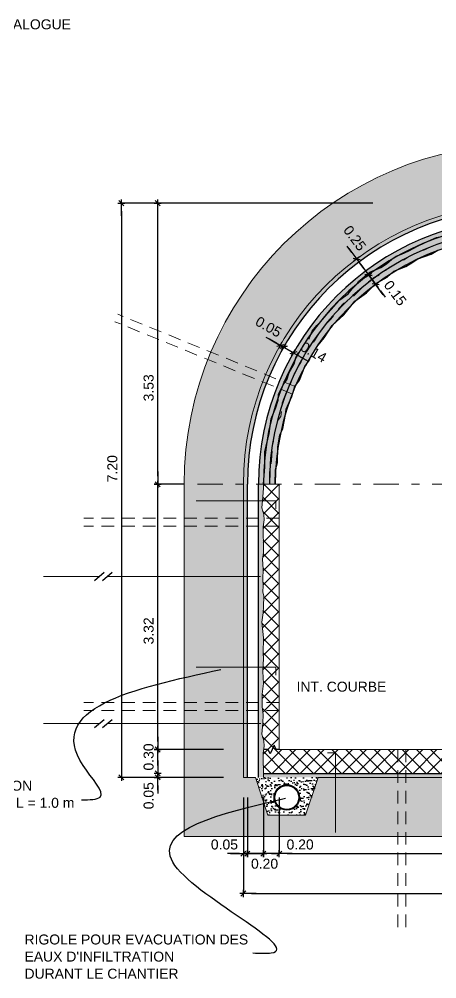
# Model space of a CAD drawing. Header units: millimetres. Extents: x -133 to 63340, y -143 to 109141.
# Drawn here: x 218.75 to 223.99, y 118.79 to 130.82 of the extents above; entities that cross this region are included whole.
import ezdxf

# ---------------------------------------------------------------- set-up
doc = ezdxf.new("R2010")
doc.units = ezdxf.units.MM
doc.header["$MEASUREMENT"] = 0
doc.header["$PDMODE"] = 67
doc.linetypes.add('TRATTEGGIATA2', pattern=[9.525, 6.35, -3.175])
doc.linetypes.add('TRATTOPUNTO2', pattern=[12.7, 6.35, -3.175, 0, -3.175])
doc.layers.add('archi', color=5, linetype='Continuous', plot=False)
for name, color, linetype in [('DIME', 6, 'Continuous'), ('LIN010CO', 2, 'Continuous'), ('LIN018CO', 6, 'Continuous'), ('LIN050CO', 3, 'Continuous'), ('TEXT035', 1, 'Continuous'), ('Tratteggi', 2, 'Continuous')]:
    doc.layers.add(name, color=color, linetype=linetype)
doc.styles.add('ARIAL', font='arial.ttf')
doc.linetypes.add('ROCCIA', pattern='A,0.25,[130,BERETTA.shx,S=0.1,R=0,X=0,Y=0],-0.2,0.25', length=0.7)
doc.dimstyles.new('50', dxfattribs={"dimscale": 0.5, "dimtxt": 0.25, "dimasz": 0.2, "dimexe": 0, "dimexo": 0.5, "dimgap": 0.1, "dimtad": 1, "dimzin": 4, "dimdsep": 46, "dimtxsty": 'ARIAL', "dimblk1": 'LINE', "dimblk2": 'LINE', "dimsah": 1, "dimcen": 2.5, "dimclrd": 256, "dimclre": 256, "dimclrt": 1, "dimadec": 0, "dimazin": 0, "dimtfac": 1, "dimtmove": 2, "dimatfit": 3, "dimldrblk": 'LINE', "dimfxl": 1, "dimtvp": 1, "dimtolj": 1, "dimtzin": 0, "dimarcsym": 0})
pattern_1 = [(37.5, (0.5027, 0), (-0.002519734, 0.077072951), [0, -0.0608, 0, -0.068, 0, -0.065]), (7.5, (0.5027, 0), (0.07079107, 0.112885843), [0, -0.0328, 0, -0.0548, 0, -0.021]), (327.5, (0.4535, 0), (0.124565674, 0.000226362), [0, -0.02, 0, -0.072, 0, -0.094]), (317.5, (0.4535, 0), (0.120245064, 0.035107023), [0, -0.01, 0, -0.0472, 0, -0.054])]

# ---------------------------------------------------------------- blocks, each defined once
blk = doc.blocks.new('LINE')
for p, q in [((-1.6, 0), (0.45, 0)), ((0, 0.45), (0, -0.45))]:
    blk.add_line(p, q)
at = {"color": 3}
blk.add_line((-0.32, -0.32), (0.32, 0.32), dxfattribs=at)
blk = doc.blocks.new('*D36')
at = {"layer": 'Defpoints', "color": 0, "transparency": 16777216}
for p in [(220.489, 124.988), (221.797, 124.988), (221.447, 121.663)]:
    blk.add_point(p, dxfattribs=at)
at = {"layer": 'DIME', "lineweight": -2, "transparency": 16777216}
blk.add_line((220.489, 121.763), (220.489, 124.888), dxfattribs=at)
at = {"layer": 'DIME', "lineweight": -2, "transparency": 16777216, "xscale": 0.1, "yscale": 0.1, "zscale": 0.1}
for p, rotation in [((220.489, 124.988), 90), ((220.489, 121.663), 270)]:
    blk.add_blockref('LINE', p, dxfattribs=dict(at, rotation=rotation))
at = {"layer": 'DIME', "color": 1, "transparency": 16777216, "insert": (220.375, 123.15), "char_height": 0.125, "attachment_point": 5, "rotation": 90, "style": 'ARIAL'}
blk.add_mtext('\\A1;3.32', dxfattribs=at)
blk = doc.blocks.new('*D37')
at = {"layer": 'Defpoints', "color": 0, "transparency": 16777216}
for p in [(223.436, 128.513), (220.033, 121.313), (221.563, 121.313)]:
    blk.add_point(p, dxfattribs=at)
at = {"layer": 'DIME', "lineweight": -2, "transparency": 16777216}
for p, q in [((223.186, 128.513), (220.033, 128.513)), ((220.033, 128.413), (220.033, 121.413)), ((221.313, 121.313), (220.033, 121.313))]:
    blk.add_line(p, q, dxfattribs=at)
at = {"layer": 'DIME', "lineweight": -2, "transparency": 16777216, "xscale": 0.1, "yscale": 0.1, "zscale": 0.1}
for p, rotation in [((220.033, 128.513), 90), ((220.033, 121.313), 270)]:
    blk.add_blockref('LINE', p, dxfattribs=dict(at, rotation=rotation))
at = {"layer": 'DIME', "color": 1, "transparency": 16777216, "insert": (219.92, 125.184), "char_height": 0.125, "attachment_point": 5, "rotation": 90, "style": 'ARIAL'}
blk.add_mtext('\\A1;7.20', dxfattribs=at)
blk = doc.blocks.new('*D38')
at = {"layer": 'Defpoints', "color": 0, "transparency": 16777216}
for p in [(220.489, 121.313), (221.563, 121.363), (221.563, 121.313)]:
    blk.add_point(p, dxfattribs=at)
at = {"layer": 'DIME', "lineweight": -2, "transparency": 16777216}
for p, q in [((220.489, 121.463), (220.489, 121.563)), ((220.489, 121.363), (220.489, 121.313)), ((221.313, 121.313), (220.489, 121.313)), ((220.489, 121.213), (220.489, 121.113))]:
    blk.add_line(p, q, dxfattribs=at)
at = {"layer": 'DIME', "lineweight": -2, "transparency": 16777216, "xscale": 0.1, "yscale": 0.1, "zscale": 0.1}
for p, rotation in [((220.489, 121.363), 270), ((220.489, 121.313), 90)]:
    blk.add_blockref('LINE', p, dxfattribs=dict(at, rotation=rotation))
at = {"layer": 'DIME', "color": 1, "transparency": 16777216, "insert": (220.375, 121.083), "char_height": 0.125, "attachment_point": 5, "rotation": 90, "style": 'ARIAL'}
blk.add_mtext('\\A1;0.05', dxfattribs=at)
blk = doc.blocks.new('*D39')
at = {"layer": 'Defpoints', "color": 0, "transparency": 16777216}
for p in [(220.489, 121.663), (221.563, 121.663), (221.563, 121.363)]:
    blk.add_point(p, dxfattribs=at)
at = {"layer": 'DIME', "lineweight": -2, "transparency": 16777216}
for p, q in [((221.313, 121.663), (220.489, 121.663)), ((220.489, 121.463), (220.489, 121.563))]:
    blk.add_line(p, q, dxfattribs=at)
at = {"layer": 'DIME', "lineweight": -2, "transparency": 16777216, "xscale": 0.1, "yscale": 0.1, "zscale": 0.1}
for p, rotation in [((220.489, 121.663), 90), ((220.489, 121.363), 270)]:
    blk.add_blockref('LINE', p, dxfattribs=dict(at, rotation=rotation))
at = {"layer": 'DIME', "color": 1, "transparency": 16777216, "insert": (220.375, 121.569), "char_height": 0.125, "attachment_point": 5, "rotation": 90, "style": 'ARIAL'}
blk.add_mtext('\\A1;0.30', dxfattribs=at)
blk = doc.blocks.new('*D40')
at = {"layer": 'Defpoints', "color": 0, "transparency": 16777216}
for p in [(220.489, 128.513), (223.436, 128.513), (221.069, 124.988)]:
    blk.add_point(p, dxfattribs=at)
at = {"layer": 'DIME', "lineweight": -2, "transparency": 16777216}
for p, q in [((220.489, 125.088), (220.489, 128.413)), ((220.819, 124.988), (220.489, 124.988))]:
    blk.add_line(p, q, dxfattribs=at)
at = {"layer": 'DIME', "lineweight": -2, "transparency": 16777216, "xscale": 0.1, "yscale": 0.1, "zscale": 0.1}
for p, rotation in [((220.489, 128.513), 90), ((220.489, 124.988), 270)]:
    blk.add_blockref('LINE', p, dxfattribs=dict(at, rotation=rotation))
at = {"layer": 'DIME', "color": 1, "transparency": 16777216, "insert": (220.375, 126.198), "char_height": 0.125, "attachment_point": 5, "rotation": 90, "style": 'ARIAL'}
blk.add_mtext('\\A1;3.53', dxfattribs=at)
blk = doc.blocks.new('*D41')
at = {"layer": 'Defpoints', "color": 0, "transparency": 16777216}
for p in [(223.131, 127.614), (223.221, 127.494), (223.221, 127.494)]:
    blk.add_point(p, dxfattribs=at)
at = {"layer": 'DIME', "lineweight": -2, "transparency": 16777216}
for p, q in [((223.071, 127.695), (223.012, 127.775)), ((223.131, 127.614), (223.221, 127.494)), ((223.281, 127.414), (223.34, 127.334))]:
    blk.add_line(p, q, dxfattribs=at)
at = {"layer": 'DIME', "lineweight": -2, "transparency": 16777216, "xscale": 0.1, "yscale": 0.1, "zscale": 0.1}
for p, rotation in [((223.131, 127.614), 306.6886526351971), ((223.221, 127.494), 126.688652635197)]:
    blk.add_blockref('LINE', p, dxfattribs=dict(at, rotation=rotation))
at = {"layer": 'DIME', "color": 1, "transparency": 16777216, "insert": (223.466, 127.386), "char_height": 0.125, "attachment_point": 5, "rotation": 306.6887, "style": 'ARIAL'}
blk.add_mtext('\\A1;0.15', dxfattribs=at)
blk = doc.blocks.new('*D42')
at = {"layer": 'Defpoints', "color": 0, "transparency": 16777216}
for p in [(222.982, 127.815), (223.131, 127.614), (223.131, 127.614)]:
    blk.add_point(p, dxfattribs=at)
at = {"layer": 'DIME', "lineweight": -2, "transparency": 16777216}
for p, q in [((222.922, 127.895), (222.862, 127.975)), ((222.982, 127.815), (223.131, 127.614)), ((223.191, 127.534), (223.251, 127.454))]:
    blk.add_line(p, q, dxfattribs=at)
at = {"layer": 'DIME', "lineweight": -2, "transparency": 16777216, "xscale": 0.1, "yscale": 0.1, "zscale": 0.1}
for p, rotation in [((222.982, 127.815), 306.6886526351971), ((223.131, 127.614), 126.688652635197)]:
    blk.add_blockref('LINE', p, dxfattribs=dict(at, rotation=rotation))
at = {"layer": 'DIME', "color": 1, "transparency": 16777216, "insert": (222.959, 128.074), "char_height": 0.125, "attachment_point": 5, "rotation": 306.6887, "style": 'ARIAL'}
blk.add_mtext('\\A1;0.25', dxfattribs=at)
blk = doc.blocks.new('*D43')
at = {"layer": 'Defpoints', "color": 0, "transparency": 16777216}
for p in [(222.067, 126.707), (222.189, 126.637), (222.189, 126.637)]:
    blk.add_point(p, dxfattribs=at)
at = {"layer": 'DIME', "lineweight": -2, "transparency": 16777216}
for p, q in [((221.981, 126.756), (221.894, 126.806)), ((222.067, 126.707), (222.189, 126.637)), ((222.276, 126.588), (222.363, 126.539))]:
    blk.add_line(p, q, dxfattribs=at)
at = {"layer": 'DIME', "lineweight": -2, "transparency": 16777216, "xscale": 0.1, "yscale": 0.1, "zscale": 0.1}
for p, rotation in [((222.067, 126.707), 330.3636652481322), ((222.189, 126.637), 150.3636652481322)]:
    blk.add_blockref('LINE', p, dxfattribs=dict(at, rotation=rotation))
at = {"layer": 'DIME', "color": 1, "transparency": 16777216, "insert": (222.443, 126.644), "char_height": 0.125, "attachment_point": 5, "rotation": 330.3637, "style": 'ARIAL'}
blk.add_mtext('\\A1;0.14', dxfattribs=at)
blk = doc.blocks.new('*D44')
at = {"layer": 'Defpoints', "color": 0, "transparency": 16777216}
for p in [(222.024, 126.731), (222.024, 126.731), (222.067, 126.707)]:
    blk.add_point(p, dxfattribs=at)
at = {"layer": 'DIME', "lineweight": -2, "transparency": 16777216}
for p, q in [((221.937, 126.781), (221.85, 126.83)), ((222.067, 126.707), (222.024, 126.731)), ((222.154, 126.657), (222.241, 126.608))]:
    blk.add_line(p, q, dxfattribs=at)
at = {"layer": 'DIME', "lineweight": -2, "transparency": 16777216, "xscale": 0.1, "yscale": 0.1, "zscale": 0.1}
for p, rotation in [((222.024, 126.731), 330.3636652481322), ((222.067, 126.707), 150.3636652481322)]:
    blk.add_blockref('LINE', p, dxfattribs=dict(at, rotation=rotation))
at = {"layer": 'DIME', "color": 1, "transparency": 16777216, "insert": (221.878, 126.962), "char_height": 0.125, "attachment_point": 5, "rotation": 330.3637, "style": 'ARIAL'}
blk.add_mtext('\\A1;0.05', dxfattribs=at)
blk = doc.blocks.new('*D45')
at = {"layer": 'Defpoints', "color": 0, "transparency": 16777216}
for p in [(222.013, 121.313), (228.163, 121.313), (228.163, 120.357)]:
    blk.add_point(p, dxfattribs=at)
at = {"layer": 'LIN018CO', "lineweight": -2, "transparency": 16777216}
for p, q in [((222.013, 121.063), (222.013, 120.357)), ((228.163, 121.063), (228.163, 120.357)), ((222.113, 120.357), (228.063, 120.357))]:
    blk.add_line(p, q, dxfattribs=at)
at = {"layer": 'LIN018CO', "lineweight": -2, "transparency": 16777216, "xscale": 0.1, "yscale": 0.1, "zscale": 0.1, "rotation": 180}
blk.add_blockref('LINE', (222.013, 120.357), dxfattribs=at)
at = {"layer": 'LIN018CO', "lineweight": -2, "transparency": 16777216, "xscale": 0.1, "yscale": 0.1, "zscale": 0.1}
blk.add_blockref('LINE', (228.163, 120.357), dxfattribs=at)
at = {"layer": 'LIN018CO', "color": 1, "lineweight": 0, "transparency": 16777216, "insert": (225.088, 120.471), "char_height": 0.125, "attachment_point": 5, "style": 'ARIAL'}
blk.add_mtext('\\A1;6.15', dxfattribs=at)
blk = doc.blocks.new('*D46')
at = {"layer": 'Defpoints', "color": 0, "transparency": 16777216}
for p in [(221.563, 121.313), (228.613, 121.313), (228.613, 119.857)]:
    blk.add_point(p, dxfattribs=at)
at = {"layer": 'LIN018CO', "lineweight": -2, "transparency": 16777216}
for p, q in [((221.563, 121.063), (221.563, 119.857)), ((228.613, 121.063), (228.613, 119.857)), ((221.663, 119.857), (228.513, 119.857))]:
    blk.add_line(p, q, dxfattribs=at)
at = {"layer": 'LIN018CO', "lineweight": -2, "transparency": 16777216, "xscale": 0.1, "yscale": 0.1, "zscale": 0.1, "rotation": 180}
blk.add_blockref('LINE', (221.563, 119.857), dxfattribs=at)
at = {"layer": 'LIN018CO', "lineweight": -2, "transparency": 16777216, "xscale": 0.1, "yscale": 0.1, "zscale": 0.1}
blk.add_blockref('LINE', (228.613, 119.857), dxfattribs=at)
at = {"layer": 'LIN018CO', "color": 1, "lineweight": 0, "transparency": 16777216, "insert": (225.088, 119.971), "char_height": 0.125, "attachment_point": 5, "style": 'ARIAL'}
blk.add_mtext('\\A1;7.05', dxfattribs=at)
blk = doc.blocks.new('*D47')
at = {"layer": 'Defpoints', "color": 0, "transparency": 16777216}
for p in [(221.813, 121.313), (222.013, 121.313), (221.813, 120.357)]:
    blk.add_point(p, dxfattribs=at)
at = {"layer": 'DIME', "lineweight": -2, "transparency": 16777216}
for p, q in [((221.813, 121.063), (221.813, 120.357)), ((221.713, 120.357), (221.613, 120.357)), ((222.013, 120.357), (221.813, 120.357)), ((222.113, 120.357), (222.213, 120.357))]:
    blk.add_line(p, q, dxfattribs=at)
at = {"layer": 'DIME', "lineweight": -2, "transparency": 16777216, "xscale": 0.1, "yscale": 0.1, "zscale": 0.1}
blk.add_blockref('LINE', (221.813, 120.357), dxfattribs=at)
at = {"layer": 'DIME', "lineweight": -2, "transparency": 16777216, "xscale": 0.1, "yscale": 0.1, "zscale": 0.1, "rotation": 180}
blk.add_blockref('LINE', (222.013, 120.357), dxfattribs=at)
at = {"layer": 'DIME', "color": 1, "transparency": 16777216, "insert": (222.274, 120.471), "char_height": 0.125, "attachment_point": 5, "style": 'ARIAL'}
blk.add_mtext('\\A1;0.20', dxfattribs=at)
blk = doc.blocks.new('*D48')
at = {"layer": 'Defpoints', "color": 0, "transparency": 16777216}
for p in [(221.613, 121.313), (221.813, 121.313), (221.613, 120.357)]:
    blk.add_point(p, dxfattribs=at)
at = {"layer": 'DIME', "lineweight": -2, "transparency": 16777216}
for p, q in [((221.613, 121.063), (221.613, 120.357)), ((221.513, 120.357), (221.413, 120.357)), ((221.813, 120.357), (221.613, 120.357)), ((221.913, 120.357), (222.013, 120.357))]:
    blk.add_line(p, q, dxfattribs=at)
at = {"layer": 'DIME', "lineweight": -2, "transparency": 16777216, "xscale": 0.1, "yscale": 0.1, "zscale": 0.1}
blk.add_blockref('LINE', (221.613, 120.357), dxfattribs=at)
at = {"layer": 'DIME', "lineweight": -2, "transparency": 16777216, "xscale": 0.1, "yscale": 0.1, "zscale": 0.1, "rotation": 180}
blk.add_blockref('LINE', (221.813, 120.357), dxfattribs=at)
at = {"layer": 'DIME', "color": 1, "transparency": 16777216, "insert": (221.828, 120.23), "char_height": 0.125, "attachment_point": 5, "style": 'ARIAL'}
blk.add_mtext('\\A1;0.20', dxfattribs=at)
blk = doc.blocks.new('*D49')
at = {"layer": 'Defpoints', "color": 0, "transparency": 16777216}
for p in [(221.563, 121.313), (221.613, 121.313), (221.563, 120.357)]:
    blk.add_point(p, dxfattribs=at)
at = {"layer": 'DIME', "lineweight": -2, "transparency": 16777216}
for p, q in [((221.563, 121.063), (221.563, 120.357)), ((221.463, 120.357), (221.363, 120.357)), ((221.613, 120.357), (221.563, 120.357)), ((221.713, 120.357), (221.813, 120.357))]:
    blk.add_line(p, q, dxfattribs=at)
at = {"layer": 'DIME', "lineweight": -2, "transparency": 16777216, "xscale": 0.1, "yscale": 0.1, "zscale": 0.1}
blk.add_blockref('LINE', (221.563, 120.357), dxfattribs=at)
at = {"layer": 'DIME', "lineweight": -2, "transparency": 16777216, "xscale": 0.1, "yscale": 0.1, "zscale": 0.1, "rotation": 180}
blk.add_blockref('LINE', (221.613, 120.357), dxfattribs=at)
at = {"layer": 'DIME', "color": 1, "transparency": 16777216, "insert": (221.325, 120.471), "char_height": 0.125, "attachment_point": 5, "style": 'ARIAL'}
blk.add_mtext('\\A1;0.05', dxfattribs=at)

msp = doc.modelspace()

# ---------------------------------------------------------------- hatches: boundary and pattern name
h = msp.add_hatch()
h.set_pattern_fill('AR-SAND', color=256, scale=0.04, style=0)
h.set_pattern_definition(pattern_1)
h.paths.add_polyline_path([(225.0379, 128.4629), (225.0379, 128.5129, 0.2971634), (221.8428, 126.3649), (221.8891, 126.346, -0.2970524)])
h.paths.add_polyline_path([(221.8891, 126.346), (221.8428, 126.3649, 0.0070926), (221.8051, 126.2723), (221.8514, 126.2534, -0.0071946)])
h.paths.add_polyline_path([(221.8514, 126.2534), (221.8051, 126.2723, 0.0934789), (221.5629, 124.9883), (221.6129, 124.9883, -0.0934274)])
h.paths.add_polyline_path([(221.832, 125.3952), (221.8846, 125.6237), (221.9109, 125.8102), (221.9713, 125.952), (221.9976, 126.0413), (222.0028, 126.1122), (222.0341, 126.179), (221.981, 126.2006, 0.0932751), (221.7529, 124.9883), (221.8129, 124.9883), (221.832, 125.2088)])
h.paths.add_polyline_path([(222.0821, 126.2674), (222.0188, 126.2932, 0.0074967), (221.981, 126.2006), (222.0341, 126.179), (222.0634, 126.2417)])
h.paths.add_polyline_path([(222.137, 126.3914), (222.2, 126.4965), (222.2184, 126.5726), (222.25, 126.6357), (222.3791, 126.8022), (222.4264, 126.9099), (222.4842, 126.9808), (222.5577, 127.0596), (222.6182, 127.1279), (222.6681, 127.1857), (222.7233, 127.2487), (222.7706, 127.3012), (222.8757, 127.3774), (222.9256, 127.4378), (222.9886, 127.5008), (223.0044, 127.5323), (223.1495, 127.6461), (223.2835, 127.7066), (223.3571, 127.7512), (223.4254, 127.809), (223.4779, 127.8484), (223.5436, 127.8746), (223.6382, 127.9167), (223.7441, 127.9749), (223.8432, 128.0217), (223.985, 128.0847), (224.1059, 128.1084), (224.1952, 128.1268), (224.2714, 128.1556), (224.3319, 128.1872), (224.4265, 128.1977), (224.479, 128.1924), (224.6114, 128.2139), (224.7376, 128.2506), (224.8794, 128.269), (224.9451, 128.2585), (225.0161, 128.2533), (225.0379, 128.2563), (225.0379, 128.3229, 0.2967237), (222.0188, 126.2932), (222.0821, 126.2674), (222.1055, 126.2995)])
h.paths.add_polyline_path([(225.0379, 128.2563), (225.0161, 128.2533), (224.9451, 128.2585), (224.8794, 128.269), (224.7376, 128.2506), (224.6114, 128.2139), (224.479, 128.1924), (224.4265, 128.1977), (224.3319, 128.1872), (224.2714, 128.1556), (224.1952, 128.1268), (224.1059, 128.1084), (223.985, 128.0847), (223.8432, 128.0217), (223.7441, 127.9749), (223.6382, 127.9167), (223.5436, 127.8746), (223.4779, 127.8484), (223.4254, 127.809), (223.3571, 127.7512), (223.2835, 127.7066), (223.1495, 127.6461), (223.0044, 127.5323), (222.9886, 127.5008), (222.9256, 127.4378), (222.8757, 127.3774), (222.7706, 127.3012), (222.7233, 127.2487), (222.6681, 127.1857), (222.6182, 127.1279), (222.5577, 127.0596), (222.4842, 126.9808), (222.4264, 126.9099), (222.3791, 126.8022), (222.25, 126.6357), (222.2184, 126.5726), (222.2, 126.4965), (222.137, 126.3914), (222.1055, 126.2995), (222.0821, 126.2674), (222.1515, 126.2391), (222.2052, 126.3923), (222.2869, 126.5227), (222.3336, 126.6355), (222.4523, 126.7853), (222.5695, 126.9691), (222.659, 127.0605), (222.7622, 127.1947), (222.8205, 127.2589), (222.8906, 127.2939), (223.019, 127.4223), (223.1047, 127.504), (223.2059, 127.5838), (223.2681, 127.6091), (223.4011, 127.715), (223.5782, 127.8045), (223.6424, 127.8454), (223.7553, 127.9037), (223.839, 127.9271), (223.9713, 127.9951), (224.1543, 128.0399), (224.2516, 128.0788), (224.3352, 128.108), (224.4617, 128.1216), (224.5474, 128.1391), (224.6252, 128.1605), (224.7634, 128.1663), (224.8257, 128.176), (224.961, 128.1841), (225.0379, 128.192)])
h.paths.add_polyline_path([(224.883, 128.1158), (224.9743, 128.1158), (225.0379, 128.1124), (225.0379, 128.1918), (225.0369, 128.1919), (224.961, 128.1841), (224.8257, 128.176), (224.7634, 128.1663), (224.6252, 128.1605), (224.5474, 128.1391), (224.4617, 128.1216), (224.3352, 128.108), (224.2516, 128.0788), (224.1543, 128.0399), (223.9713, 127.9951), (223.839, 127.9271), (223.7553, 127.9037), (223.6424, 127.8454), (223.5782, 127.8045), (223.4011, 127.715), (223.2681, 127.6091), (223.2059, 127.5838), (223.1047, 127.504), (223.019, 127.4223), (222.8906, 127.2939), (222.8205, 127.2589), (222.7622, 127.1947), (222.659, 127.0605), (222.5695, 126.9691), (222.4523, 126.7853), (222.3336, 126.6355), (222.2869, 126.5227), (222.2052, 126.3923), (222.1515, 126.2391), (222.2109, 126.2149), (222.2664, 126.2954), (222.3321, 126.4666), (222.3892, 126.5408), (222.4441, 126.6653), (222.5754, 126.825), (222.6754, 126.9791), (222.8209, 127.1132), (222.9579, 127.2844), (223.1064, 127.3871), (223.2234, 127.5041), (223.3661, 127.584), (223.4489, 127.661), (223.5973, 127.7209), (223.6858, 127.7723), (223.7486, 127.8151), (223.917, 127.875), (223.9998, 127.9235), (224.1551, 127.9646), (224.2521, 128.0074), (224.3749, 128.0416), (224.4948, 128.053), (224.6032, 128.0701), (224.6832, 128.0901), (224.7945, 128.0987)])
h.paths.add_polyline_path([(222.2102, 126.2152), (222.1515, 126.2391), (222.1504, 126.2359), (222.1042, 126.1504), (222.1791, 126.1198)])
h.paths.add_polyline_path([(222.1504, 126.2359), (222.1515, 126.2391), (222.0821, 126.2674), (222.0634, 126.2417), (222.0341, 126.179), (222.1042, 126.1504)])
h.paths.add_polyline_path([(222.0979, 126.1387), (222.1042, 126.1504), (222.0341, 126.179), (222.0028, 126.1122), (221.9976, 126.0413), (221.9713, 125.952), (221.9109, 125.8102), (221.8846, 125.6237), (221.832, 125.3952), (221.832, 125.2088), (221.8129, 124.9883), (221.8879, 124.9883), (221.8895, 125.1401), (221.9167, 125.286), (221.9245, 125.4319), (221.9596, 125.6653), (221.9928, 125.7885), (222.0337, 125.8391), (222.0492, 126.0103)])
h.paths.add_polyline_path([(222.1694, 126.09), (222.1791, 126.1198), (222.1042, 126.1504), (222.0979, 126.1387), (222.0492, 126.0103), (222.0337, 125.8391), (221.9928, 125.7885), (221.9596, 125.6653), (221.9245, 125.4319), (221.9167, 125.286), (221.8895, 125.1401), (221.8879, 124.9883), (221.9629, 124.9883), (221.9639, 125.1684), (221.9896, 125.2597), (221.9924, 125.4566), (222.021, 125.6021), (222.0581, 125.6877), (222.0923, 125.8646), (222.1009, 125.9302)])
h.paths.add_polyline_path([(222.3224, 126.8224), (222.6585, 126.6312), (222.5645, 126.4659), (222.2284, 126.6571)], flags=25)
h = msp.add_hatch()
h.set_pattern_fill('AR-SAND', color=256, scale=0.04, style=0)
h.set_pattern_definition([(37.5, (0.5027, 0), (-0.002519734, 0.07707295), [0, -0.0608, 0, -0.068, 0, -0.065]), (7.5, (0.5027, 0), (0.07079107, 0.112885843), [0, -0.0328, 0, -0.0548, 0, -0.021]), (327.5, (0.4535, 0), (0.124565674, 0.000226362), [0, -0.02, 0, -0.072, 0, -0.094]), (317.5, (0.4535, 0), (0.120245064, 0.035107023), [0, -0.01, 0, -0.0472, 0, -0.054])])
h.paths.add_polyline_path([(221.6129, 124.9883), (221.5629, 124.9883), (221.5629, 123.8331), (221.6129, 123.8331)])
h.paths.add_polyline_path([(221.5629, 122.2534), (221.6129, 122.2534), (221.6129, 123.8331), (221.5629, 123.8331)])
h.paths.add_polyline_path([(221.6129, 122.1534), (221.6129, 122.2534), (221.5629, 122.2534), (221.5629, 122.1534)])
h.paths.add_polyline_path([(221.6129, 121.9883), (221.6129, 122.1534), (221.5629, 122.1534), (221.5629, 121.9883)])
h.paths.add_polyline_path([(221.6129, 121.9883), (221.5629, 121.9883), (221.5629, 121.3133), (221.6129, 121.3133)])
h.paths.add_polyline_path([(221.8049, 121.9932), (221.8106, 122.1005), (221.8044, 122.1534), (221.7529, 122.1534), (221.7529, 121.3133), (221.8129, 121.3133), (221.8107, 121.616), (221.8223, 121.7055), (221.8171, 121.7699), (221.7956, 121.856)])
h.paths.add_polyline_path([(221.7989, 122.1994), (221.7989, 122.2534), (221.7529, 122.2534), (221.7529, 122.1534), (221.8044, 122.1534)])
h.paths.add_polyline_path([(221.8177, 123.59), (221.8062, 123.6376), (221.8102, 123.7195), (221.8065, 123.798), (221.8102, 123.9253), (221.8008, 124.05), (221.8129, 124.1336), (221.8129, 124.1522), (221.8107, 124.4549), (221.8223, 124.5444), (221.8171, 124.6088), (221.7956, 124.6949), (221.8049, 124.8321), (221.8129, 124.9394), (221.8129, 124.9883), (221.7529, 124.9883), (221.7529, 122.2534), (221.7989, 122.2534), (221.7989, 122.3559), (221.8164, 122.4895), (221.8047, 122.6412), (221.8109, 122.7306), (221.8165, 122.8006), (221.8107, 122.8726), (221.8136, 123.0639), (221.7957, 123.2613), (221.8109, 123.3765), (221.8137, 123.4505)])
h = msp.add_hatch()
h.set_pattern_fill('AR-SAND', color=256, scale=0.04, style=0)
h.set_pattern_definition([(37.5, (26.54287, 2e-11), (-0.002519734, 0.07707295), [0, -0.0608, 0, -0.068, 0, -0.065]), (7.5, (26.54287, 2e-11), (0.07079107, 0.112885843), [0, -0.0328, 0, -0.0548, 0, -0.021]), (327.5, (26.49367, 2e-11), (0.124565674, 0.000226362), [0, -0.02, 0, -0.072, 0, -0.094]), (317.5, (26.49367, 2e-11), (0.120245064, 0.035107023), [0, -0.01, 0, -0.0472, 0, -0.054])])
h.paths.add_polyline_path([(222.5004, 121.3133), (221.7129, 121.3133), (221.8703, 120.8414), (222.343, 120.8414)])
h.paths.add_polyline_path([(222.2666, 121.0613, -1), (221.9466, 121.0613, -1)], flags=16)
h = msp.add_hatch()
h.set_pattern_fill('AR-SAND', color=256, scale=0.04, style=0)
h.set_pattern_definition(pattern_1)
h.paths.add_polyline_path([(221.8125, 121.3633), (221.8129, 121.3133), (225.0879, 121.3133), (225.0879, 121.3633)])
h.paths.add_polyline_path([(225.0879, 121.3633), (225.0879, 121.3133), (228.3629, 121.3133), (228.3633, 121.3633)])
at = {"layer": 'LIN010CO'}
h = msp.add_hatch(dxfattribs=at)
h.set_pattern_fill('AR-CONC', color=256, scale=0.05, style=0)
h.set_pattern_definition([(50, (0, 0), (0.3586301, -0.03137607), [0.0375, -0.4125]), (355, (0, 0), (-0.06937567, 0.37609607), [0.03, -0.33]), (100.4514, (0.0299, -0.0026), (0.2892547, 0.34471977), [0.0318701, -0.35057106]), (46.1842, (0, 0.1), (0.5336205, -0.0827595), [0.05625, -0.61875]), (96.6356, (0.04447, 0.0931), (0.4673314, 0.4870589), [0.0478051, -0.5258565]), (351.1842, (0, 0.1), (0.467331, 0.4870593), [0.045, -0.495]), (21, (0.05, 0.075), (0.29845353, -0.20130945), [0.0375, -0.4125]), (326, (0.05, 0.075), (0.12165767, 0.362575), [0.03, -0.33]), (71.4514, (0.07487, 0.05822), (0.4201113, 0.16126525), [0.0318701, -0.35057106]), (37.5, (0, 0), (0.00607993, 0.16644693), [0, -0.326, 0, -0.335, 0, -0.33125]), (7.5, (0, 0), (0.13153477, 0.19720586), [0, -0.191, 0, -0.3185, 0, -0.12625]), (327.5, (-0.1115, 0), (0.26691122, -0.011277436), [0, -0.125, 0, -0.39, 0, -0.5175]), (317.5, (-0.1615, 0), (0.29159308, 0.0500525), [0, -0.1625, 0, -0.259, 0, -0.3675])])
edge = h.paths.add_edge_path()
edge.add_line((229.3551, 120.5711), (229.3551, 124.9883))
edge.add_arc((225.0879, 124.9883), 4.2672, 0, 180)
edge.add_line((220.8207, 124.9883), (220.8207, 120.5711))
edge.add_line((220.8207, 120.5711), (229.3551, 120.5711))
edge = h.paths.add_edge_path(flags=16)
edge.add_line((221.5629, 124.9883), (221.5629, 121.3133))
edge.add_line((221.5629, 121.3133), (221.7129, 121.3133))
edge.add_line((221.7129, 121.3133), (221.8703, 120.8414))
edge.add_line((221.8703, 120.8414), (222.343, 120.8414))
edge.add_line((222.343, 120.8414), (222.5004, 121.3133))
edge.add_line((222.5004, 121.3133), (228.6129, 121.3133))
edge.add_line((228.6129, 121.3133), (228.6129, 124.9883))
edge.add_arc((225.0879, 124.9883), 3.525, 0, 180)
at = {"layer": 'Tratteggi'}
h = msp.add_hatch(dxfattribs=at)
h.set_pattern_fill('ANSI37', color=256, angle=360, style=0)
h.set_pattern_definition([(45, (0.5027, 0), (-0.08838835, 0.08838835), []), (135, (0.5027, 0), (-0.08838835, -0.08838835), [])])
h.paths.add_polyline_path([(228.3651, 121.616), (228.3535, 121.7055), (228.3587, 121.7699), (228.3802, 121.856), (228.3709, 121.9932), (228.3652, 122.1005), (228.3769, 122.1994), (228.3769, 122.3559), (228.3594, 122.4895), (228.3711, 122.6412), (228.3649, 122.7306), (228.3593, 122.8006), (228.3651, 122.8726), (228.3622, 123.0639), (228.3801, 123.2613), (228.3721, 123.3219), (228.1629, 123.3219), (228.1629, 121.6633), (225.0879, 121.6633), (225.0879, 121.3633), (228.3633, 121.3633)])
h.paths.add_polyline_path([(225.0879, 121.6633), (222.0129, 121.6633), (222.0129, 123.3219), (221.8037, 123.3219), (221.7957, 123.2613), (221.8136, 123.0639), (221.8107, 122.8726), (221.8165, 122.8006), (221.8109, 122.7306), (221.8047, 122.6412), (221.8164, 122.4895), (221.7989, 122.3559), (221.7989, 122.1994), (221.8106, 122.1005), (221.8049, 121.9932), (221.7956, 121.856), (221.8171, 121.7699), (221.8223, 121.7055), (221.8107, 121.616), (221.8125, 121.3633), (225.0879, 121.3633)])
h.paths.add_polyline_path([(222.0129, 123.4219), (221.8126, 123.4219), (221.8109, 123.3765), (221.8037, 123.3219), (222.0129, 123.3219)])
h.paths.add_polyline_path([(222.0129, 124.9883), (221.8129, 124.9883), (221.8129, 124.9394), (221.8049, 124.8321), (221.7956, 124.6949), (221.8171, 124.6088), (221.8223, 124.5444), (221.8107, 124.4549), (221.8129, 124.1522), (221.8129, 124.1336), (221.8008, 124.05), (221.8102, 123.9253), (221.8065, 123.798), (221.8102, 123.7195), (221.8062, 123.6376), (221.8177, 123.59), (221.8137, 123.4505), (221.8126, 123.4219), (222.0129, 123.4219)])
h.paths.add_polyline_path([(228.3649, 123.3765), (228.3632, 123.4219), (228.1629, 123.4219), (228.1629, 123.3219), (228.3721, 123.3219)])
h.paths.add_polyline_path([(228.3656, 123.9253), (228.375, 124.05), (228.3629, 124.1336), (228.3629, 124.1522), (228.3651, 124.4549), (228.3535, 124.5444), (228.3587, 124.6088), (228.3802, 124.6949), (228.3709, 124.8321), (228.3629, 124.9394), (228.3629, 124.9883), (228.1629, 124.9883), (228.1629, 123.4219), (228.3632, 123.4219), (228.3621, 123.4505), (228.3581, 123.59), (228.3696, 123.6376), (228.3656, 123.7195), (228.3693, 123.798)])
h.paths.add_polyline_path([(228.3301, 125.4374), (228.3169, 125.5241), (228.3143, 125.574), (228.3064, 125.6449), (228.2801, 125.7132), (228.2712, 125.7824), (228.2444, 125.836), (228.2191, 125.9429), (228.206, 126.0191), (228.1613, 126.0979), (228.1376, 126.153), (228.1314, 126.1748), (227.954, 126.1024, -0.0929554), (228.1629, 124.9883), (228.3629, 124.9883), (228.3563, 125.0619), (228.3563, 125.117), (228.3484, 125.2063), (228.3549, 125.2698), (228.3432, 125.3455), (228.3301, 125.398)])
h.paths.add_polyline_path([(228.113, 126.2391), (227.9296, 126.1633, -0.0053317), (227.954, 126.1024), (228.1314, 126.1748)])

# ---------------------------------------------------------------- linework, layer by layer
for p, q in [((221.6129, 121.3133), (221.6129, 124.9883)), ((221.7529, 121.3133), (221.7529, 124.9883)), ((219.6955, 123.7815), (219.8173, 123.8846)), ((219.7955, 123.7815), (219.9173, 123.8846)), ((219.6955, 121.9367), (219.8173, 122.0399)), ((219.7955, 121.9367), (219.9173, 122.0399)), ((221.8129, 121.3633), (228.3633, 121.3633))]:
    msp.add_line(p, q)
at = {"flags": 128}
for points in [[(228.5629, 124.9883, 1), (221.6129, 124.9883)], [(228.4229, 124.9883, 1), (221.7529, 124.9883, 1)]]:
    msp.add_lwpolyline(points, format="xyb", dxfattribs=at)
at = {"layer": 'archi', "lineweight": 0, "flags": 128}
msp.add_lwpolyline([(229.3551, 120.5711), (229.3551, 124.9883, 1), (220.8207, 124.9883), (220.8207, 120.5711), (229.3551, 120.5711)], format="xyb", dxfattribs=at)
at = {"layer": 'archi', "flags": 128}
for points in [[(228.3629, 124.9883, 1), (221.8129, 124.9883, 1)], [(228.2879, 124.9883, 1), (221.8879, 124.9883, 1)], [(228.2129, 124.9883, 1), (221.9629, 124.9883, 1)]]:
    msp.add_lwpolyline(points, format="xyb", dxfattribs=at)
at = {"layer": 'LIN010CO', "linetype": 'TRATTEGGIATA2', "lineweight": 0, "ltscale": 0.025}
for p, q in [((222.2109, 126.2149), (219.9906, 127.1198)), ((222.1791, 126.1198), (219.9529, 127.0272)), ((222.0129, 124.5633), (219.5629, 124.5633)), ((222.0129, 124.4633), (219.5629, 124.4633)), ((222.0129, 122.2534), (219.5629, 122.2534)), ((222.0129, 122.1534), (219.5629, 122.1534)), ((223.5004, 121.6633), (223.5004, 119.3633)), ((223.6004, 121.6633), (223.6004, 119.3633))]:
    msp.add_line(p, q, dxfattribs=at)
at = {"layer": 'LIN010CO', "linetype": 'TRATTEGGIATA2', "lineweight": 0, "ltscale": 0.025, "flags": 128}
for points in [[(222.44, 126.7697), (222.4523, 126.7853), (222.5695, 126.9691), (222.659, 127.0605), (222.7622, 127.1947), (222.8205, 127.2589), (222.8906, 127.2939), (223.019, 127.4223), (223.1047, 127.504), (223.2059, 127.5838), (223.2681, 127.6091), (223.4011, 127.715), (223.5782, 127.8045), (223.6424, 127.8454), (223.7553, 127.9037), (223.839, 127.9271), (223.9713, 127.9951), (224.1543, 128.0399), (224.2516, 128.0788), (224.3352, 128.108), (224.4617, 128.1216), (224.5474, 128.1391), (224.6252, 128.1605), (224.7634, 128.1663), (224.8257, 128.176), (224.961, 128.1841), (225.0369, 128.1919), (225.0879, 128.1883), (225.1751, 128.1821), (225.3347, 128.1841), (225.4748, 128.1666), (225.5585, 128.151), (225.6761, 128.1372), (225.7909, 128.1061), (225.9564, 128.0652), (226.0323, 128.0516), (226.1568, 128.0049), (226.2736, 127.9563), (226.404, 127.9019), (226.4643, 127.8824), (226.5577, 127.8338), (226.5986, 127.7988), (226.6861, 127.7482), (226.7582, 127.719), (226.8718, 127.6448), (226.9418, 127.5962), (227.0002, 127.5495), (227.0761, 127.5086), (227.1715, 127.4192), (227.1909, 127.3861), (227.2746, 127.3122), (227.3252, 127.2694), (227.37, 127.2305), (227.4167, 127.1819), (227.4498, 127.1274), (227.5168, 127.0799), (227.581, 126.9962), (227.6238, 126.9457), (227.725, 126.792), (227.7854, 126.7064), (227.8262, 126.6422), (227.8811, 126.5658), (227.9045, 126.5074), (227.957, 126.3966), (227.9881, 126.3752), (227.9998, 126.3013), (228.0425, 126.21)], [(221.8879, 124.9883), (221.8895, 125.1401), (221.9167, 125.286), (221.9245, 125.4319), (221.9596, 125.6653), (221.9928, 125.7885), (222.0337, 125.8391), (222.0492, 126.0103), (222.0979, 126.1387), (222.1504, 126.2359), (222.2052, 126.3923), (222.2869, 126.5227), (222.3196, 126.6017)]]:
    msp.add_lwpolyline(points, dxfattribs=at)
at = {"layer": 'LIN010CO'}
msp.add_circle((222.1066, 121.0613), 0.15, dxfattribs=at)
at = {"layer": 'LIN018CO', "linetype": 'TRATTOPUNTO2', "lineweight": 0, "ltscale": 0.05}
msp.add_line((220.9879, 124.9883), (229.1879, 124.9883), dxfattribs=at)
at = {"layer": 'LIN018CO', "color": 1, "lineweight": 0}
for p, q in [((219.7564, 123.8331), (219.0564, 123.8331)), ((221.7792, 123.8331), (219.8564, 123.8331)), ((219.7564, 121.9883), (219.0564, 121.9883)), ((221.7794, 121.9883), (219.8564, 121.9883))]:
    msp.add_line(p, q, dxfattribs=at)
at = {"layer": 'LIN018CO', "flags": 128}
for points in [[(222.3817, 126.8082), (222.4264, 126.9099), (222.4842, 126.9808), (222.5577, 127.0596), (222.6182, 127.1279), (222.6681, 127.1857), (222.7233, 127.2487), (222.7706, 127.3012), (222.8757, 127.3774), (222.9256, 127.4378), (222.9886, 127.5008), (223.0044, 127.5323), (223.1495, 127.6461), (223.2835, 127.7066), (223.3571, 127.7512), (223.4254, 127.809), (223.4779, 127.8484), (223.5436, 127.8746), (223.6382, 127.9167), (223.7441, 127.9749), (223.8432, 128.0217), (223.985, 128.0847), (224.1059, 128.1084)], [(222.4983, 126.7312), (222.5754, 126.825), (222.6754, 126.9791), (222.8209, 127.1132), (222.9579, 127.2844), (223.1064, 127.3871), (223.2234, 127.5041), (223.3661, 127.584), (223.4489, 127.661), (223.5973, 127.7209), (223.6858, 127.7723), (223.7486, 127.8151), (223.917, 127.875), (223.9998, 127.9235)], [(221.8129, 124.9883), (221.832, 125.2088), (221.832, 125.3952), (221.8846, 125.6237), (221.9109, 125.8102), (221.9713, 125.952), (221.9976, 126.0413), (222.0028, 126.1122), (222.0634, 126.2417), (222.1055, 126.2995), (222.137, 126.3914), (222.2, 126.4965), (222.2184, 126.5726), (222.25, 126.6357), (222.2535, 126.6402)], [(221.9629, 124.9883), (221.9639, 125.1684), (221.9896, 125.2597), (221.9924, 125.4566), (222.021, 125.6021), (222.0581, 125.6877), (222.0923, 125.8646), (222.1009, 125.9302), (222.1694, 126.09), (222.2094, 126.2127), (222.2664, 126.2954), (222.3321, 126.4666), (222.3892, 126.5408), (222.3963, 126.557)]]:
    msp.add_lwpolyline(points, dxfattribs=at)
at = {"layer": 'LIN018CO', "lineweight": 0, "flags": 128}
for points in [[(221.8129, 124.1522), (221.8107, 124.4549), (221.8223, 124.5444), (221.8171, 124.6088), (221.7956, 124.6949), (221.8049, 124.8321), (221.8129, 124.9394), (221.8129, 124.9883)], [(221.8129, 121.3133), (221.8107, 121.616), (221.8223, 121.7055), (221.8171, 121.7699), (221.7956, 121.856), (221.8049, 121.9932), (221.8106, 122.1005), (221.7989, 122.1994), (221.7989, 122.3559), (221.8164, 122.4895), (221.8047, 122.6412), (221.8109, 122.7306), (221.8165, 122.8006), (221.8107, 122.8726), (221.8136, 123.0639), (221.7957, 123.2613), (221.8109, 123.3765), (221.8137, 123.4505), (221.8177, 123.59), (221.8062, 123.6376), (221.8102, 123.7195), (221.8065, 123.798), (221.8102, 123.9253), (221.8008, 124.05), (221.8129, 124.1336), (221.8129, 124.1522)]]:
    msp.add_lwpolyline(points, dxfattribs=at)
at = {"layer": 'LIN018CO', "ltscale": 2, "flags": 128}
msp.add_lwpolyline([(222.0129, 121.6633), (221.9725, 121.6633), (221.9473, 121.7163), (221.9225, 121.6633), (221.8973, 121.6103), (221.8725, 121.6633), (221.8168, 121.6633)], dxfattribs=at)
at = {"layer": 'LIN018CO'}
msp.add_circle((222.1066, 121.0613), 0.16, dxfattribs=at)
for points in [[(219.5351, 121.0315), (219.7658, 121.0668), (219.5541, 121.4608), (221.279, 122.6653)], [(221.6806, 119.1124), (221.9113, 119.1124), (220.679, 120.2507), (222.0896, 121.0524)]]:
    msp.add_spline(points, degree=3, dxfattribs=at)
at = {"layer": 'LIN050CO', "linetype": 'Continuous', "lineweight": 0}
for p, q in [((221.8129, 124.9883), (222.0129, 124.9883)), ((222.0129, 121.6633), (222.0129, 124.9883)), ((220.9708, 124.7788), (221.9708, 124.7788)), ((221.9708, 124.7788), (221.9708, 124.6788)), ((220.9708, 122.6933), (221.9708, 122.6933)), ((221.9708, 122.6933), (221.9708, 122.5933)), ((222.0129, 121.6633), (228.1629, 121.6633)), ((222.6171, 121.6212), (222.7171, 121.6212)), ((222.7171, 120.6212), (222.7171, 121.6212))]:
    msp.add_line(p, q, dxfattribs=at)
at = {"layer": 'LIN050CO', "linetype": 'ROCCIA', "lineweight": 0, "flags": 128}
msp.add_lwpolyline([(221.5629, 124.9883), (221.5629, 121.3133), (221.7129, 121.3133), (221.8703, 120.8414), (222.343, 120.8414), (222.5004, 121.3133), (228.6129, 121.3133), (228.6129, 124.9883, 1)], format="xyb", close=True, dxfattribs=at)

# ---------------------------------------------------------------- texts
at = {"layer": 'TEXT035', "style": 'ARIAL'}
for s, p in [('BOULONS TYPE CT-BOLT OU ANALOGUE', (215.9178, 130.6931)), ('INT. COURBE', (222.2292, 122.3878)), ('ARMATURE DE LIAISON', (216.9069, 121.1465)), ('PIEDROITS %%C 20 mm, L = 1.0 m', (216.9069, 120.9322)), ('RIGOLE POUR EVACUATION DES', (218.8188, 119.2179)), ("EAUX D'INFILTRATION", (218.8188, 119.0036)), ('DURANT LE CHANTIER', (218.8188, 118.7893))]:
    msp.add_text(s, height=0.125, dxfattribs=at).set_placement(p)

# ---------------------------------------------------------------- dimensions: what is measured, and where the dimension line sits
at = {"layer": 'DIME'}
dim = msp.add_linear_dim(base=(220.0335, 121.3133), p1=(223.436, 128.5133), p2=(221.5629, 121.3133), angle=90, dimstyle='50', dxfattribs=at)
dim.commit()
dim.dimension.update_dxf_attribs({"geometry": '*D37', "text_midpoint": (219.9197, 125.1838), "dimtype": 160})
for base, p1, p2, angle, override, picture, middle in [((220.4886658547, 128.5132903824), (221.0691364234, 124.9882903824), (223.4360321437, 128.5132903824), 90, {"dimdec": 2, "dimse1": 0, "dimse2": 1}, '*D40', (220.3748015982, 126.1977288668)), ((223.1312, 127.6145), (222.9818, 127.815), (223.1312, 127.6145), 306.68865, {"dimzin": 0, "dimse1": 1, "dimse2": 1}, '*D42', (222.9595, 128.0744)), ((223.2208, 127.4942), (223.1312, 127.6145), (223.2208, 127.4942), 306.68865, {"dimzin": 0, "dimse1": 1, "dimse2": 1}, '*D41', (223.466, 127.3863)), ((222.024, 126.7314), (222.0675, 126.7067), (222.024, 126.7314), 330.36367, {"dimzin": 0, "dimse1": 1, "dimse2": 1}, '*D44', (221.8782, 126.962)), ((222.1892, 126.6374), (222.0675, 126.7067), (222.1892, 126.6374), 330.36367, {"dimzin": 0, "dimse1": 1, "dimse2": 1}, '*D43', (222.4435, 126.6442)), ((220.4887, 121.6633), (221.5629, 121.3633), (221.5629, 121.6633), 90, {"dimzin": 0, "dimse1": 1}, '*D39', (220.3748, 121.5686)), ((220.4887, 121.3133), (221.5629, 121.3633), (221.5629, 121.3133), 270, {"dimzin": 0, "dimse1": 1}, '*D38', (220.3748, 121.0827))]:
    dim = msp.add_linear_dim(base=base, p1=p1, p2=p2, angle=angle, dimstyle='50', override=override, dxfattribs=at)
    dim.commit()
    dim.dimension.update_dxf_attribs({"geometry": picture, "text_midpoint": middle, "dimtype": 160})
dim = msp.add_linear_dim(base=(220.4887, 124.9883), p1=(221.4465, 121.6633), p2=(221.7965, 124.9883), angle=90, text='3.32', dimstyle='50', override={"dimdec": 3, "dimse1": 1, "dimse2": 1}, dxfattribs=at)
dim.commit()
dim.dimension.update_dxf_attribs({"geometry": '*D36', "text_midpoint": (220.3748, 123.1497), "dimtype": 160})
for base, p1, p2, picture, middle in [((221.5629, 120.3569), (221.6129, 121.3133), (221.5629, 121.3133), '*D49', (221.3253, 120.4707)), ((221.6129, 120.3569), (221.8129, 121.3133), (221.6129, 121.3133), '*D48', (221.8278, 120.2304)), ((221.8129, 120.3569), (222.0129, 121.3133), (221.8129, 121.3133), '*D47', (222.274, 120.4707))]:
    dim = msp.add_linear_dim(base=base, p1=p1, p2=p2, dimstyle='50', override={"dimzin": 0, "dimse1": 1}, dxfattribs=at)
    dim.commit()
    dim.dimension.update_dxf_attribs({"geometry": picture, "text_midpoint": middle, "dimtype": 160})
at = {"layer": 'LIN018CO', "lineweight": 0}
for base, p1, p2, picture, middle in [((228.6129, 119.8569), (221.5629, 121.3133), (228.6129, 121.3133), '*D46', (225.0879, 119.9707)), ((228.1629, 120.3569), (222.0129, 121.3133), (228.1629, 121.3133), '*D45', (225.0879, 120.4707))]:
    dim = msp.add_linear_dim(base=base, p1=p1, p2=p2, dimstyle='50', dxfattribs=at)
    dim.commit()
    dim.dimension.update_dxf_attribs({"geometry": picture, "text_midpoint": middle})

doc.saveas('drawing.dxf')
